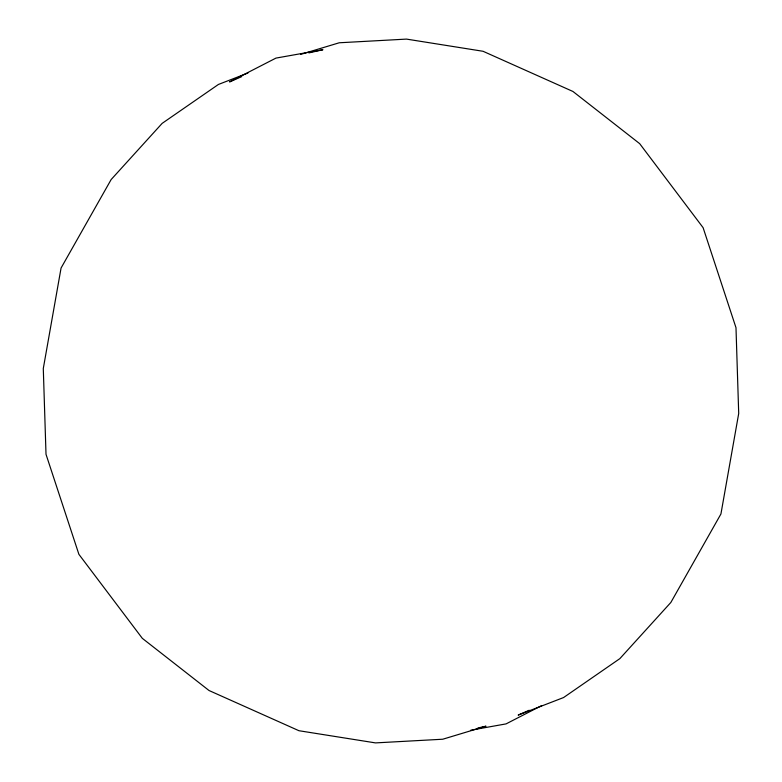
<?xml version="1.0" encoding="UTF-8"?>
<svg xmlns="http://www.w3.org/2000/svg" width="782" height="782" viewBox="0 0 782 782"><rect width="100%" height="100%" fill="white"/><g stroke="black" fill="none" stroke-linecap="round" stroke-linejoin="round"><path stroke-width="1.17" d="M541.623 705.618L506.052 723.897L470.813 730.183M241.755 76.597L229.595 81.915L275.948 58.103L322.937 49.725L308.88 52.902M529.199 710.252L518.153 715.09L563.587 697.544L619.852 658.63L670.848 602.463L720.926 513.989L738.707 413.483L735.989 327.697L703.106 227.679L639.676 143.653L572.952 91.474L483.051 51.28L406.493 39.1L339.251 42.775L300.679 54.408M247.943 73.049L218.413 84.456L162.148 123.37L111.152 179.537L61.074 268.011L43.293 368.518L46.011 454.303L78.894 554.321L142.324 638.347L209.048 690.526L298.949 730.72L375.507 742.9L442.749 739.225L485.993 726.185L477.802 728.032"/></g></svg>
